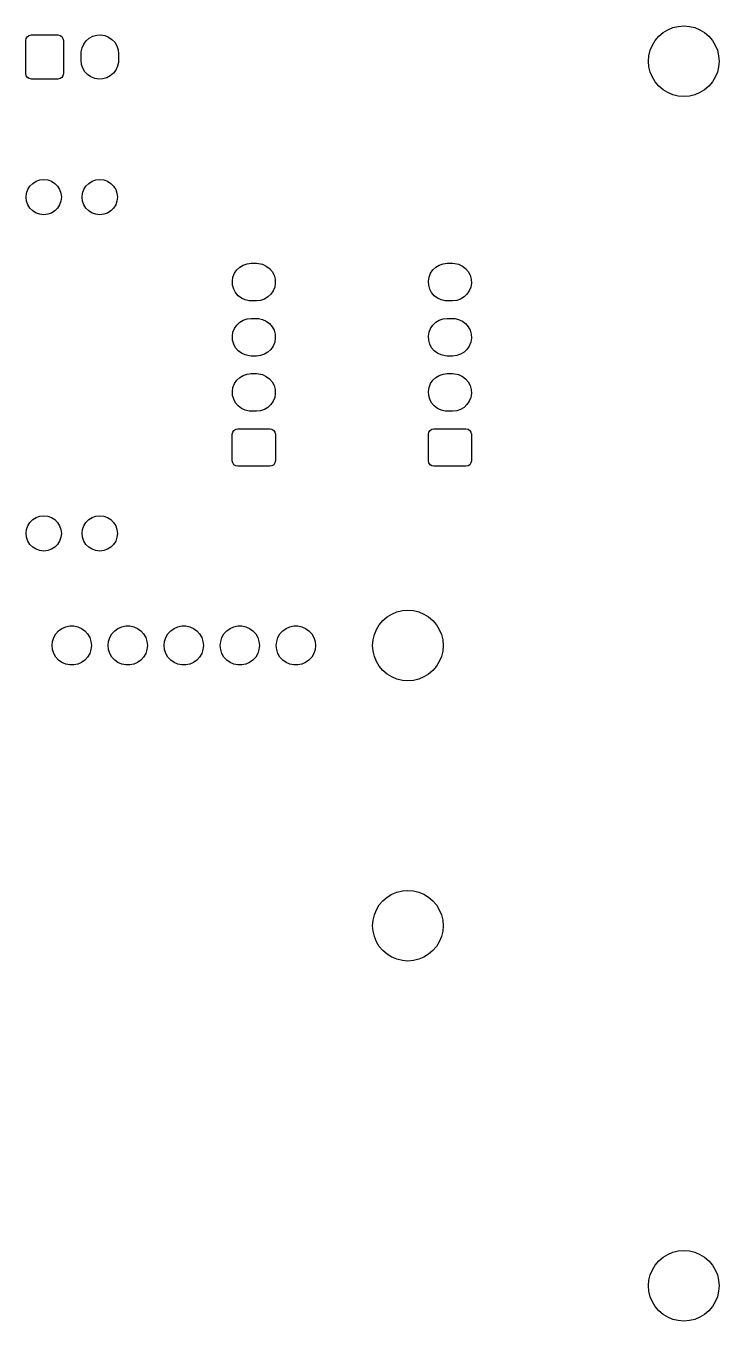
# Model space of a CAD drawing. Extents: x 4.03 to 6.34, y -4.77 to -2.46.
# Drawn here: x 5.105 to 6.343, y -4.768 to -2.457 of the extents above; entities that cross this region are included whole.
import ezdxf

# ---------------------------------------------------------------- set-up
doc = ezdxf.new("R2010")
doc.units = 0
doc.header["$MEASUREMENT"] = 0
doc.layers.add('BLACK', color=7, linetype='CONTINUOUS')

msp = doc.modelspace()

# ---------------------------------------------------------------- linework, layer by layer
at = {"layer": 'BLACK', "linetype": 'CONTINUOUS'}
for p, q in [((6.235, -2.4751), (6.2425, -2.4687)), ((6.2425, -2.4687), (6.2509, -2.4636)), ((6.2509, -2.4636), (6.2601, -2.4598)), ((6.2601, -2.4598), (6.2697, -2.4575)), ((6.2697, -2.4575), (6.2795, -2.4567)), ((6.2795, -2.4567), (6.2894, -2.4575)), ((6.2894, -2.4575), (6.299, -2.4598)), ((6.299, -2.4598), (6.3081, -2.4636)), ((6.3081, -2.4636), (6.3166, -2.4687)), ((6.3166, -2.4687), (6.3241, -2.4751)), ((5.1051, -2.4827), (5.1059, -2.4789)), ((5.1051, -2.5417), (5.1051, -2.4827)), ((5.1059, -2.4789), (5.108, -2.4757)), ((5.108, -2.4757), (5.1112, -2.4736)), ((5.1112, -2.4736), (5.115, -2.4728)), ((5.115, -2.4728), (5.1622, -2.4728)), ((5.1622, -2.4728), (5.166, -2.4736)), ((5.166, -2.4736), (5.1692, -2.4757)), ((5.1692, -2.4757), (5.1713, -2.4789)), ((5.1713, -2.4789), (5.172, -2.4827)), ((5.172, -2.4827), (5.172, -2.5417)), ((5.2037, -2.5027), (5.2053, -2.4956)), ((5.2053, -2.4956), (5.2083, -2.489)), ((5.2083, -2.489), (5.2127, -2.4833)), ((5.2127, -2.4833), (5.2182, -2.4786)), ((5.2182, -2.4786), (5.2246, -2.4752)), ((5.2246, -2.4752), (5.2316, -2.4733)), ((5.2316, -2.4733), (5.2388, -2.4729)), ((5.2388, -2.4729), (5.246, -2.4741)), ((5.246, -2.4741), (5.2527, -2.4767)), ((5.2527, -2.4767), (5.2587, -2.4808)), ((5.2587, -2.4808), (5.2636, -2.486)), ((5.2636, -2.486), (5.2674, -2.4922)), ((5.2674, -2.4922), (5.2697, -2.4991)), ((6.2196, -2.5002), (6.2234, -2.4911)), ((6.2234, -2.4911), (6.2286, -2.4827)), ((6.2286, -2.4827), (6.235, -2.4751)), ((6.3241, -2.4751), (6.3305, -2.4827)), ((6.3305, -2.4827), (6.3357, -2.4911)), ((6.3357, -2.4911), (6.3394, -2.5002)), ((5.2035, -2.5063), (5.2037, -2.5027)), ((5.2035, -2.5181), (5.2035, -2.5063)), ((5.2043, -2.5253), (5.2035, -2.5181)), ((5.2697, -2.4991), (5.2705, -2.5063)), ((5.2705, -2.5181), (5.2703, -2.5217)), ((5.2705, -2.5063), (5.2705, -2.5181)), ((6.2165, -2.5197), (6.2173, -2.5098)), ((6.2173, -2.5098), (6.2196, -2.5002)), ((6.3394, -2.5002), (6.3417, -2.5098)), ((6.3417, -2.5098), (6.3425, -2.5197)), ((5.1059, -2.5455), (5.1051, -2.5417)), ((5.172, -2.5417), (5.1713, -2.5455)), ((5.2066, -2.5322), (5.2043, -2.5253)), ((5.2104, -2.5384), (5.2066, -2.5322)), ((5.2153, -2.5436), (5.2104, -2.5384)), ((5.2613, -2.5411), (5.2558, -2.5458)), ((5.2657, -2.5354), (5.2613, -2.5411)), ((5.2687, -2.5288), (5.2657, -2.5354)), ((5.2703, -2.5217), (5.2687, -2.5288)), ((6.2173, -2.5295), (6.2165, -2.5197)), ((6.2196, -2.5392), (6.2173, -2.5295)), ((6.2234, -2.5483), (6.2196, -2.5392)), ((6.3394, -2.5392), (6.3357, -2.5483)), ((6.3417, -2.5295), (6.3394, -2.5392)), ((6.3425, -2.5197), (6.3417, -2.5295)), ((5.108, -2.5487), (5.1059, -2.5455)), ((5.1112, -2.5508), (5.108, -2.5487)), ((5.115, -2.5516), (5.1112, -2.5508)), ((5.1622, -2.5516), (5.115, -2.5516)), ((5.166, -2.5508), (5.1622, -2.5516)), ((5.1692, -2.5487), (5.166, -2.5508)), ((5.1713, -2.5455), (5.1692, -2.5487)), ((5.2213, -2.5477), (5.2153, -2.5436)), ((5.2281, -2.5504), (5.2213, -2.5477)), ((5.2352, -2.5515), (5.2281, -2.5504)), ((5.2424, -2.5511), (5.2352, -2.5515)), ((5.2494, -2.5492), (5.2424, -2.5511)), ((5.2558, -2.5458), (5.2494, -2.5492)), ((6.2286, -2.5567), (6.2234, -2.5483)), ((6.235, -2.5642), (6.2286, -2.5567)), ((6.2425, -2.5706), (6.235, -2.5642)), ((6.3241, -2.5642), (6.3166, -2.5706)), ((6.3305, -2.5567), (6.3241, -2.5642)), ((6.3357, -2.5483), (6.3305, -2.5567)), ((6.2509, -2.5758), (6.2425, -2.5706)), ((6.2601, -2.5796), (6.2509, -2.5758)), ((6.2697, -2.5819), (6.2601, -2.5796)), ((6.2795, -2.5827), (6.2697, -2.5819)), ((6.2894, -2.5819), (6.2795, -2.5827)), ((6.299, -2.5796), (6.2894, -2.5819)), ((6.3081, -2.5758), (6.299, -2.5796)), ((6.3166, -2.5706), (6.3081, -2.5758)), ((5.1063, -2.7552), (5.1086, -2.7485)), ((5.1086, -2.7485), (5.1124, -2.7426)), ((5.1124, -2.7426), (5.1174, -2.7376)), ((5.1174, -2.7376), (5.1233, -2.7338)), ((5.1233, -2.7338), (5.13, -2.7315)), ((5.13, -2.7315), (5.137, -2.7307)), ((5.137, -2.7307), (5.144, -2.7315)), ((5.144, -2.7315), (5.1507, -2.7338)), ((5.1507, -2.7338), (5.1566, -2.7376)), ((5.1566, -2.7376), (5.1616, -2.7426)), ((5.1616, -2.7426), (5.1654, -2.7485)), ((5.1654, -2.7485), (5.1677, -2.7552)), ((5.2063, -2.7552), (5.2086, -2.7485)), ((5.2086, -2.7485), (5.2124, -2.7426)), ((5.2124, -2.7426), (5.2174, -2.7376)), ((5.2174, -2.7376), (5.2233, -2.7338)), ((5.2233, -2.7338), (5.23, -2.7315)), ((5.23, -2.7315), (5.237, -2.7307)), ((5.237, -2.7307), (5.244, -2.7315)), ((5.244, -2.7315), (5.2507, -2.7338)), ((5.2507, -2.7338), (5.2566, -2.7376)), ((5.2566, -2.7376), (5.2616, -2.7426)), ((5.2616, -2.7426), (5.2654, -2.7485)), ((5.2654, -2.7485), (5.2677, -2.7552)), ((5.1055, -2.7622), (5.1063, -2.7552)), ((5.1063, -2.7692), (5.1055, -2.7622)), ((5.1086, -2.7759), (5.1063, -2.7692)), ((5.1677, -2.7692), (5.1654, -2.7759)), ((5.1677, -2.7552), (5.1685, -2.7622)), ((5.1685, -2.7622), (5.1677, -2.7692)), ((5.2055, -2.7622), (5.2063, -2.7552)), ((5.2063, -2.7692), (5.2055, -2.7622)), ((5.2086, -2.7759), (5.2063, -2.7692)), ((5.2677, -2.7692), (5.2654, -2.7759)), ((5.2677, -2.7552), (5.2685, -2.7622)), ((5.2685, -2.7622), (5.2677, -2.7692)), ((5.1124, -2.7818), (5.1086, -2.7759)), ((5.1174, -2.7868), (5.1124, -2.7818)), ((5.1233, -2.7906), (5.1174, -2.7868)), ((5.13, -2.7929), (5.1233, -2.7906)), ((5.137, -2.7937), (5.13, -2.7929)), ((5.144, -2.7929), (5.137, -2.7937)), ((5.1507, -2.7906), (5.144, -2.7929)), ((5.1566, -2.7868), (5.1507, -2.7906)), ((5.1616, -2.7818), (5.1566, -2.7868)), ((5.1654, -2.7759), (5.1616, -2.7818)), ((5.2124, -2.7818), (5.2086, -2.7759)), ((5.2174, -2.7868), (5.2124, -2.7818)), ((5.2233, -2.7906), (5.2174, -2.7868)), ((5.23, -2.7929), (5.2233, -2.7906)), ((5.237, -2.7937), (5.23, -2.7929)), ((5.244, -2.7929), (5.237, -2.7937)), ((5.2507, -2.7906), (5.244, -2.7929)), ((5.2566, -2.7868), (5.2507, -2.7906)), ((5.2616, -2.7818), (5.2566, -2.7868)), ((5.2654, -2.7759), (5.2616, -2.7818)), ((5.4816, -2.8921), (5.4868, -2.8871)), ((5.4868, -2.8871), (5.493, -2.8834)), ((5.493, -2.8834), (5.4999, -2.8811)), ((5.4999, -2.8811), (5.5071, -2.8803)), ((5.5071, -2.8803), (5.5169, -2.8803)), ((5.5169, -2.8803), (5.5205, -2.8805)), ((5.5205, -2.8805), (5.5276, -2.8821)), ((5.5276, -2.8821), (5.5342, -2.8851)), ((5.5342, -2.8851), (5.5399, -2.8895)), ((5.8316, -2.8921), (5.8368, -2.8871)), ((5.8368, -2.8871), (5.843, -2.8834)), ((5.843, -2.8834), (5.8499, -2.8811)), ((5.8499, -2.8811), (5.8571, -2.8803)), ((5.8571, -2.8803), (5.8669, -2.8803)), ((5.8669, -2.8803), (5.8705, -2.8805)), ((5.8705, -2.8805), (5.8776, -2.8821)), ((5.8776, -2.8821), (5.8842, -2.8851)), ((5.8842, -2.8851), (5.8899, -2.8895)), ((5.4737, -2.912), (5.4748, -2.9048)), ((5.4748, -2.9048), (5.4775, -2.8981)), ((5.4775, -2.8981), (5.4816, -2.8921)), ((5.5399, -2.8895), (5.5446, -2.895)), ((5.5446, -2.895), (5.548, -2.9014)), ((5.548, -2.9014), (5.55, -2.9084)), ((5.55, -2.9084), (5.5503, -2.9156)), ((5.8237, -2.912), (5.8248, -2.9048)), ((5.8248, -2.9048), (5.8275, -2.8981)), ((5.8275, -2.8981), (5.8316, -2.8921)), ((5.8899, -2.8895), (5.8946, -2.895)), ((5.8946, -2.895), (5.898, -2.9014)), ((5.898, -2.9014), (5.9, -2.9084)), ((5.9, -2.9084), (5.9003, -2.9156)), ((5.4741, -2.9192), (5.4737, -2.912)), ((5.476, -2.9262), (5.4741, -2.9192)), ((5.4794, -2.9326), (5.476, -2.9262)), ((5.4841, -2.9381), (5.4794, -2.9326)), ((5.5465, -2.9295), (5.5424, -2.9354)), ((5.5492, -2.9227), (5.5465, -2.9295)), ((5.5503, -2.9156), (5.5492, -2.9227)), ((5.8241, -2.9192), (5.8237, -2.912)), ((5.826, -2.9262), (5.8241, -2.9192)), ((5.8294, -2.9326), (5.826, -2.9262)), ((5.8341, -2.9381), (5.8294, -2.9326)), ((5.8965, -2.9295), (5.8924, -2.9354)), ((5.8992, -2.9227), (5.8965, -2.9295)), ((5.9003, -2.9156), (5.8992, -2.9227)), ((5.4898, -2.9425), (5.4841, -2.9381)), ((5.4964, -2.9455), (5.4898, -2.9425)), ((5.5035, -2.947), (5.4964, -2.9455)), ((5.5071, -2.9472), (5.5035, -2.947)), ((5.5169, -2.9472), (5.5071, -2.9472)), ((5.5241, -2.9465), (5.5169, -2.9472)), ((5.531, -2.9442), (5.5241, -2.9465)), ((5.5372, -2.9404), (5.531, -2.9442)), ((5.5424, -2.9354), (5.5372, -2.9404)), ((5.8398, -2.9425), (5.8341, -2.9381)), ((5.8464, -2.9455), (5.8398, -2.9425)), ((5.8535, -2.947), (5.8464, -2.9455)), ((5.8571, -2.9472), (5.8535, -2.947)), ((5.8669, -2.9472), (5.8571, -2.9472)), ((5.8741, -2.9465), (5.8669, -2.9472)), ((5.881, -2.9442), (5.8741, -2.9465)), ((5.8872, -2.9404), (5.881, -2.9442)), ((5.8924, -2.9354), (5.8872, -2.9404)), ((5.493, -2.9818), (5.4999, -2.9795)), ((5.4999, -2.9795), (5.5071, -2.9787)), ((5.5071, -2.9787), (5.5169, -2.9787)), ((5.5169, -2.9787), (5.5205, -2.9789)), ((5.5205, -2.9789), (5.5276, -2.9805)), ((5.5276, -2.9805), (5.5342, -2.9835)), ((5.843, -2.9818), (5.8499, -2.9795)), ((5.8499, -2.9795), (5.8571, -2.9787)), ((5.8571, -2.9787), (5.8669, -2.9787)), ((5.8669, -2.9787), (5.8705, -2.9789)), ((5.8705, -2.9789), (5.8776, -2.9805)), ((5.8776, -2.9805), (5.8842, -2.9835)), ((5.4737, -3.0104), (5.4748, -3.0033)), ((5.4748, -3.0033), (5.4775, -2.9965)), ((5.4775, -2.9965), (5.4816, -2.9905)), ((5.4816, -2.9905), (5.4868, -2.9856)), ((5.4868, -2.9856), (5.493, -2.9818)), ((5.5342, -2.9835), (5.5399, -2.9879)), ((5.5399, -2.9879), (5.5446, -2.9934)), ((5.5446, -2.9934), (5.548, -2.9998)), ((5.548, -2.9998), (5.55, -3.0068)), ((5.8237, -3.0104), (5.8248, -3.0033)), ((5.8248, -3.0033), (5.8275, -2.9965)), ((5.8275, -2.9965), (5.8316, -2.9905)), ((5.8316, -2.9905), (5.8368, -2.9856)), ((5.8368, -2.9856), (5.843, -2.9818)), ((5.8842, -2.9835), (5.8899, -2.9879)), ((5.8899, -2.9879), (5.8946, -2.9934)), ((5.8946, -2.9934), (5.898, -2.9998)), ((5.898, -2.9998), (5.9, -3.0068)), ((5.4741, -3.0176), (5.4737, -3.0104)), ((5.476, -3.0246), (5.4741, -3.0176)), ((5.4794, -3.031), (5.476, -3.0246)), ((5.5492, -3.0212), (5.5465, -3.0279)), ((5.5503, -3.014), (5.5492, -3.0212)), ((5.55, -3.0068), (5.5503, -3.014)), ((5.8241, -3.0176), (5.8237, -3.0104)), ((5.826, -3.0246), (5.8241, -3.0176)), ((5.8294, -3.031), (5.826, -3.0246)), ((5.8992, -3.0212), (5.8965, -3.0279)), ((5.9003, -3.014), (5.8992, -3.0212)), ((5.9, -3.0068), (5.9003, -3.014)), ((5.4841, -3.0365), (5.4794, -3.031)), ((5.4898, -3.0409), (5.4841, -3.0365)), ((5.4964, -3.0439), (5.4898, -3.0409)), ((5.5035, -3.0455), (5.4964, -3.0439)), ((5.5071, -3.0457), (5.5035, -3.0455)), ((5.5169, -3.0457), (5.5071, -3.0457)), ((5.5241, -3.0449), (5.5169, -3.0457)), ((5.531, -3.0426), (5.5241, -3.0449)), ((5.5372, -3.0388), (5.531, -3.0426)), ((5.5424, -3.0339), (5.5372, -3.0388)), ((5.5465, -3.0279), (5.5424, -3.0339)), ((5.8341, -3.0365), (5.8294, -3.031)), ((5.8398, -3.0409), (5.8341, -3.0365)), ((5.8464, -3.0439), (5.8398, -3.0409)), ((5.8535, -3.0455), (5.8464, -3.0439)), ((5.8571, -3.0457), (5.8535, -3.0455)), ((5.8669, -3.0457), (5.8571, -3.0457)), ((5.8741, -3.0449), (5.8669, -3.0457)), ((5.881, -3.0426), (5.8741, -3.0449)), ((5.8872, -3.0388), (5.881, -3.0426)), ((5.8924, -3.0339), (5.8872, -3.0388)), ((5.8965, -3.0279), (5.8924, -3.0339)), ((5.4748, -3.1017), (5.4775, -3.095)), ((5.4775, -3.095), (5.4816, -3.089)), ((5.4816, -3.089), (5.4868, -3.084)), ((5.4868, -3.084), (5.493, -3.0803)), ((5.493, -3.0803), (5.4999, -3.0779)), ((5.4999, -3.0779), (5.5071, -3.0772)), ((5.5071, -3.0772), (5.5169, -3.0772)), ((5.5169, -3.0772), (5.5205, -3.0774)), ((5.5205, -3.0774), (5.5276, -3.0789)), ((5.5276, -3.0789), (5.5342, -3.082)), ((5.5342, -3.082), (5.5399, -3.0863)), ((5.5399, -3.0863), (5.5446, -3.0919)), ((5.5446, -3.0919), (5.548, -3.0982)), ((5.8248, -3.1017), (5.8275, -3.095)), ((5.8275, -3.095), (5.8316, -3.089)), ((5.8316, -3.089), (5.8368, -3.084)), ((5.8368, -3.084), (5.843, -3.0803)), ((5.843, -3.0803), (5.8499, -3.0779)), ((5.8499, -3.0779), (5.8571, -3.0772)), ((5.8571, -3.0772), (5.8669, -3.0772)), ((5.8669, -3.0772), (5.8705, -3.0774)), ((5.8705, -3.0774), (5.8776, -3.0789)), ((5.8776, -3.0789), (5.8842, -3.082)), ((5.8842, -3.082), (5.8899, -3.0863)), ((5.8899, -3.0863), (5.8946, -3.0919)), ((5.8946, -3.0919), (5.898, -3.0982)), ((5.4737, -3.1088), (5.4748, -3.1017)), ((5.4741, -3.116), (5.4737, -3.1088)), ((5.476, -3.123), (5.4741, -3.116)), ((5.5492, -3.1196), (5.5465, -3.1263)), ((5.548, -3.0982), (5.55, -3.1052)), ((5.5503, -3.1124), (5.5492, -3.1196)), ((5.55, -3.1052), (5.5503, -3.1124)), ((5.8237, -3.1088), (5.8248, -3.1017)), ((5.8241, -3.116), (5.8237, -3.1088)), ((5.826, -3.123), (5.8241, -3.116)), ((5.8992, -3.1196), (5.8965, -3.1263)), ((5.898, -3.0982), (5.9, -3.1052)), ((5.9003, -3.1124), (5.8992, -3.1196)), ((5.9, -3.1052), (5.9003, -3.1124)), ((5.4794, -3.1294), (5.476, -3.123)), ((5.4841, -3.1349), (5.4794, -3.1294)), ((5.4898, -3.1393), (5.4841, -3.1349)), ((5.4964, -3.1423), (5.4898, -3.1393)), ((5.5035, -3.1439), (5.4964, -3.1423)), ((5.531, -3.141), (5.5241, -3.1433)), ((5.5372, -3.1373), (5.531, -3.141)), ((5.5424, -3.1323), (5.5372, -3.1373)), ((5.5465, -3.1263), (5.5424, -3.1323)), ((5.8294, -3.1294), (5.826, -3.123)), ((5.8341, -3.1349), (5.8294, -3.1294)), ((5.8398, -3.1393), (5.8341, -3.1349)), ((5.8464, -3.1423), (5.8398, -3.1393)), ((5.8535, -3.1439), (5.8464, -3.1423)), ((5.881, -3.141), (5.8741, -3.1433)), ((5.8872, -3.1373), (5.881, -3.141)), ((5.8924, -3.1323), (5.8872, -3.1373)), ((5.8965, -3.1263), (5.8924, -3.1323)), ((5.5071, -3.1441), (5.5035, -3.1439)), ((5.5169, -3.1441), (5.5071, -3.1441)), ((5.5241, -3.1433), (5.5169, -3.1441)), ((5.8571, -3.1441), (5.8535, -3.1439)), ((5.8669, -3.1441), (5.8571, -3.1441)), ((5.8741, -3.1433), (5.8669, -3.1441)), ((5.4736, -3.1854), (5.4744, -3.1817)), ((5.4736, -3.2327), (5.4736, -3.1854)), ((5.4744, -3.1817), (5.4765, -3.1785)), ((5.4765, -3.1785), (5.4797, -3.1763)), ((5.4797, -3.1763), (5.4835, -3.1756)), ((5.4835, -3.1756), (5.5406, -3.1756)), ((5.5406, -3.1756), (5.5443, -3.1763)), ((5.5443, -3.1763), (5.5475, -3.1785)), ((5.5475, -3.1785), (5.5496, -3.1817)), ((5.5496, -3.1817), (5.5504, -3.1854)), ((5.5504, -3.1854), (5.5504, -3.2327)), ((5.8236, -3.1854), (5.8244, -3.1817)), ((5.8236, -3.2327), (5.8236, -3.1854)), ((5.8244, -3.1817), (5.8265, -3.1785)), ((5.8265, -3.1785), (5.8297, -3.1763)), ((5.8297, -3.1763), (5.8335, -3.1756)), ((5.8335, -3.1756), (5.8906, -3.1756)), ((5.8906, -3.1756), (5.8943, -3.1763)), ((5.8943, -3.1763), (5.8975, -3.1785)), ((5.8975, -3.1785), (5.8996, -3.1817)), ((5.8996, -3.1817), (5.9004, -3.1854)), ((5.9004, -3.1854), (5.9004, -3.2327)), ((5.4744, -3.2364), (5.4736, -3.2327)), ((5.5504, -3.2327), (5.5496, -3.2364)), ((5.8244, -3.2364), (5.8236, -3.2327)), ((5.9004, -3.2327), (5.8996, -3.2364)), ((5.4765, -3.2396), (5.4744, -3.2364)), ((5.4797, -3.2418), (5.4765, -3.2396)), ((5.4835, -3.2425), (5.4797, -3.2418)), ((5.5406, -3.2425), (5.4835, -3.2425)), ((5.5443, -3.2418), (5.5406, -3.2425)), ((5.5475, -3.2396), (5.5443, -3.2418)), ((5.5496, -3.2364), (5.5475, -3.2396)), ((5.8265, -3.2396), (5.8244, -3.2364)), ((5.8297, -3.2418), (5.8265, -3.2396)), ((5.8335, -3.2425), (5.8297, -3.2418)), ((5.8906, -3.2425), (5.8335, -3.2425)), ((5.8943, -3.2418), (5.8906, -3.2425)), ((5.8975, -3.2396), (5.8943, -3.2418)), ((5.8996, -3.2364), (5.8975, -3.2396)), ((5.1063, -3.3552), (5.1086, -3.3485)), ((5.1086, -3.3485), (5.1124, -3.3426)), ((5.1124, -3.3426), (5.1174, -3.3376)), ((5.1174, -3.3376), (5.1233, -3.3338)), ((5.1233, -3.3338), (5.13, -3.3315)), ((5.13, -3.3315), (5.137, -3.3307)), ((5.137, -3.3307), (5.144, -3.3315)), ((5.144, -3.3315), (5.1507, -3.3338)), ((5.1507, -3.3338), (5.1566, -3.3376)), ((5.1566, -3.3376), (5.1616, -3.3426)), ((5.1616, -3.3426), (5.1654, -3.3485)), ((5.1654, -3.3485), (5.1677, -3.3552)), ((5.2063, -3.3552), (5.2086, -3.3485)), ((5.2086, -3.3485), (5.2124, -3.3426)), ((5.2124, -3.3426), (5.2174, -3.3376)), ((5.2174, -3.3376), (5.2233, -3.3338)), ((5.2233, -3.3338), (5.23, -3.3315)), ((5.23, -3.3315), (5.237, -3.3307)), ((5.237, -3.3307), (5.244, -3.3315)), ((5.244, -3.3315), (5.2507, -3.3338)), ((5.2507, -3.3338), (5.2566, -3.3376)), ((5.2566, -3.3376), (5.2616, -3.3426)), ((5.2616, -3.3426), (5.2654, -3.3485)), ((5.2654, -3.3485), (5.2677, -3.3552)), ((5.1055, -3.3622), (5.1063, -3.3552)), ((5.1063, -3.3692), (5.1055, -3.3622)), ((5.1086, -3.3759), (5.1063, -3.3692)), ((5.1677, -3.3692), (5.1654, -3.3759)), ((5.1677, -3.3552), (5.1685, -3.3622)), ((5.1685, -3.3622), (5.1677, -3.3692)), ((5.2055, -3.3622), (5.2063, -3.3552)), ((5.2063, -3.3692), (5.2055, -3.3622)), ((5.2086, -3.3759), (5.2063, -3.3692)), ((5.2677, -3.3692), (5.2654, -3.3759)), ((5.2677, -3.3552), (5.2685, -3.3622)), ((5.2685, -3.3622), (5.2677, -3.3692)), ((5.1124, -3.3818), (5.1086, -3.3759)), ((5.1174, -3.3868), (5.1124, -3.3818)), ((5.1233, -3.3906), (5.1174, -3.3868)), ((5.13, -3.3929), (5.1233, -3.3906)), ((5.137, -3.3937), (5.13, -3.3929)), ((5.144, -3.3929), (5.137, -3.3937)), ((5.1507, -3.3906), (5.144, -3.3929)), ((5.1566, -3.3868), (5.1507, -3.3906)), ((5.1616, -3.3818), (5.1566, -3.3868)), ((5.1654, -3.3759), (5.1616, -3.3818)), ((5.2124, -3.3818), (5.2086, -3.3759)), ((5.2174, -3.3868), (5.2124, -3.3818)), ((5.2233, -3.3906), (5.2174, -3.3868)), ((5.23, -3.3929), (5.2233, -3.3906)), ((5.237, -3.3937), (5.23, -3.3929)), ((5.244, -3.3929), (5.237, -3.3937)), ((5.2507, -3.3906), (5.244, -3.3929)), ((5.2566, -3.3868), (5.2507, -3.3906)), ((5.2616, -3.3818), (5.2566, -3.3868)), ((5.2654, -3.3759), (5.2616, -3.3818)), ((5.7425, -3.5177), (5.75, -3.5112)), ((5.75, -3.5112), (5.7584, -3.5061)), ((5.7584, -3.5061), (5.7675, -3.5023)), ((5.7675, -3.5023), (5.7772, -3.5)), ((5.7772, -3.5), (5.787, -3.4992)), ((5.787, -3.4992), (5.7969, -3.5)), ((5.7969, -3.5), (5.8065, -3.5023)), ((5.8065, -3.5023), (5.8156, -3.5061)), ((5.8156, -3.5061), (5.824, -3.5112)), ((5.824, -3.5112), (5.8316, -3.5177)), ((5.1636, -3.5362), (5.1695, -3.5319)), ((5.1695, -3.5319), (5.1762, -3.5289)), ((5.1762, -3.5289), (5.1833, -3.5274)), ((5.1833, -3.5274), (5.1907, -3.5274)), ((5.1907, -3.5274), (5.1978, -3.5289)), ((5.1978, -3.5289), (5.2045, -3.5319)), ((5.2045, -3.5319), (5.2104, -3.5362)), ((5.2636, -3.5362), (5.2695, -3.5319)), ((5.2695, -3.5319), (5.2762, -3.5289)), ((5.2762, -3.5289), (5.2833, -3.5274)), ((5.2833, -3.5274), (5.2907, -3.5274)), ((5.2907, -3.5274), (5.2978, -3.5289)), ((5.2978, -3.5289), (5.3045, -3.5319)), ((5.3045, -3.5319), (5.3104, -3.5362)), ((5.3636, -3.5362), (5.3695, -3.5319)), ((5.3695, -3.5319), (5.3762, -3.5289)), ((5.3762, -3.5289), (5.3833, -3.5274)), ((5.3833, -3.5274), (5.3907, -3.5274)), ((5.3907, -3.5274), (5.3978, -3.5289)), ((5.3978, -3.5289), (5.4045, -3.5319)), ((5.4045, -3.5319), (5.4104, -3.5362)), ((5.4636, -3.5362), (5.4695, -3.5319)), ((5.4695, -3.5319), (5.4762, -3.5289)), ((5.4762, -3.5289), (5.4833, -3.5274)), ((5.4833, -3.5274), (5.4907, -3.5274)), ((5.4907, -3.5274), (5.4978, -3.5289)), ((5.4978, -3.5289), (5.5045, -3.5319)), ((5.5045, -3.5319), (5.5104, -3.5362)), ((5.5636, -3.5362), (5.5695, -3.5319)), ((5.5695, -3.5319), (5.5762, -3.5289)), ((5.5762, -3.5289), (5.5833, -3.5274)), ((5.5833, -3.5274), (5.5907, -3.5274)), ((5.5907, -3.5274), (5.5978, -3.5289)), ((5.5978, -3.5289), (5.6045, -3.5319)), ((5.6045, -3.5319), (5.6104, -3.5362)), ((5.7271, -3.5427), (5.7309, -3.5336)), ((5.7309, -3.5336), (5.736, -3.5252)), ((5.736, -3.5252), (5.7425, -3.5177)), ((5.8316, -3.5177), (5.838, -3.5252)), ((5.838, -3.5252), (5.8431, -3.5336)), ((5.8431, -3.5336), (5.8469, -3.5427)), ((5.152, -3.5622), (5.1528, -3.5549)), ((5.1528, -3.5549), (5.155, -3.548)), ((5.155, -3.548), (5.1587, -3.5416)), ((5.1587, -3.5416), (5.1636, -3.5362)), ((5.2104, -3.5362), (5.2153, -3.5416)), ((5.2153, -3.5416), (5.219, -3.548)), ((5.219, -3.548), (5.2212, -3.5549)), ((5.2212, -3.5549), (5.222, -3.5622)), ((5.252, -3.5622), (5.2528, -3.5549)), ((5.2528, -3.5549), (5.255, -3.548)), ((5.255, -3.548), (5.2587, -3.5416)), ((5.2587, -3.5416), (5.2636, -3.5362)), ((5.3104, -3.5362), (5.3153, -3.5416)), ((5.3153, -3.5416), (5.319, -3.548)), ((5.319, -3.548), (5.3212, -3.5549)), ((5.3212, -3.5549), (5.322, -3.5622)), ((5.352, -3.5622), (5.3528, -3.5549)), ((5.3528, -3.5549), (5.355, -3.548)), ((5.355, -3.548), (5.3587, -3.5416)), ((5.3587, -3.5416), (5.3636, -3.5362)), ((5.4104, -3.5362), (5.4153, -3.5416)), ((5.4153, -3.5416), (5.419, -3.548)), ((5.419, -3.548), (5.4212, -3.5549)), ((5.4212, -3.5549), (5.422, -3.5622)), ((5.452, -3.5622), (5.4528, -3.5549)), ((5.4528, -3.5549), (5.455, -3.548)), ((5.455, -3.548), (5.4587, -3.5416)), ((5.4587, -3.5416), (5.4636, -3.5362)), ((5.5104, -3.5362), (5.5153, -3.5416)), ((5.5153, -3.5416), (5.519, -3.548)), ((5.519, -3.548), (5.5212, -3.5549)), ((5.5212, -3.5549), (5.522, -3.5622)), ((5.552, -3.5622), (5.5528, -3.5549)), ((5.5528, -3.5549), (5.555, -3.548)), ((5.555, -3.548), (5.5587, -3.5416)), ((5.5587, -3.5416), (5.5636, -3.5362)), ((5.6104, -3.5362), (5.6153, -3.5416)), ((5.6153, -3.5416), (5.619, -3.548)), ((5.619, -3.548), (5.6212, -3.5549)), ((5.6212, -3.5549), (5.622, -3.5622)), ((5.724, -3.5622), (5.7248, -3.5524)), ((5.7248, -3.5524), (5.7271, -3.5427)), ((5.8469, -3.5427), (5.8492, -3.5524)), ((5.8492, -3.5524), (5.85, -3.5622)), ((5.1528, -3.5695), (5.152, -3.5622)), ((5.155, -3.5764), (5.1528, -3.5695)), ((5.1587, -3.5828), (5.155, -3.5764)), ((5.219, -3.5764), (5.2153, -3.5828)), ((5.2212, -3.5695), (5.219, -3.5764)), ((5.222, -3.5622), (5.2212, -3.5695)), ((5.2528, -3.5695), (5.252, -3.5622)), ((5.255, -3.5764), (5.2528, -3.5695)), ((5.2587, -3.5828), (5.255, -3.5764)), ((5.319, -3.5764), (5.3153, -3.5828)), ((5.3212, -3.5695), (5.319, -3.5764)), ((5.322, -3.5622), (5.3212, -3.5695)), ((5.3528, -3.5695), (5.352, -3.5622)), ((5.355, -3.5764), (5.3528, -3.5695)), ((5.3587, -3.5828), (5.355, -3.5764)), ((5.419, -3.5764), (5.4153, -3.5828)), ((5.4212, -3.5695), (5.419, -3.5764)), ((5.422, -3.5622), (5.4212, -3.5695)), ((5.4528, -3.5695), (5.452, -3.5622)), ((5.455, -3.5764), (5.4528, -3.5695)), ((5.4587, -3.5828), (5.455, -3.5764)), ((5.519, -3.5764), (5.5153, -3.5828)), ((5.5212, -3.5695), (5.519, -3.5764)), ((5.522, -3.5622), (5.5212, -3.5695)), ((5.5528, -3.5695), (5.552, -3.5622)), ((5.555, -3.5764), (5.5528, -3.5695)), ((5.5587, -3.5828), (5.555, -3.5764)), ((5.619, -3.5764), (5.6153, -3.5828)), ((5.6212, -3.5695), (5.619, -3.5764)), ((5.622, -3.5622), (5.6212, -3.5695)), ((5.7248, -3.5721), (5.724, -3.5622)), ((5.7271, -3.5817), (5.7248, -3.5721)), ((5.7309, -3.5908), (5.7271, -3.5817)), ((5.8469, -3.5817), (5.8431, -3.5908)), ((5.8492, -3.5721), (5.8469, -3.5817)), ((5.85, -3.5622), (5.8492, -3.5721)), ((5.1636, -3.5882), (5.1587, -3.5828)), ((5.1695, -3.5925), (5.1636, -3.5882)), ((5.1762, -3.5955), (5.1695, -3.5925)), ((5.1833, -3.597), (5.1762, -3.5955)), ((5.1907, -3.597), (5.1833, -3.597)), ((5.1978, -3.5955), (5.1907, -3.597)), ((5.2045, -3.5925), (5.1978, -3.5955)), ((5.2104, -3.5882), (5.2045, -3.5925)), ((5.2153, -3.5828), (5.2104, -3.5882)), ((5.2636, -3.5882), (5.2587, -3.5828)), ((5.2695, -3.5925), (5.2636, -3.5882)), ((5.2762, -3.5955), (5.2695, -3.5925)), ((5.2833, -3.597), (5.2762, -3.5955)), ((5.2907, -3.597), (5.2833, -3.597)), ((5.2978, -3.5955), (5.2907, -3.597)), ((5.3045, -3.5925), (5.2978, -3.5955)), ((5.3104, -3.5882), (5.3045, -3.5925)), ((5.3153, -3.5828), (5.3104, -3.5882)), ((5.3636, -3.5882), (5.3587, -3.5828)), ((5.3695, -3.5925), (5.3636, -3.5882)), ((5.3762, -3.5955), (5.3695, -3.5925)), ((5.3833, -3.597), (5.3762, -3.5955)), ((5.3907, -3.597), (5.3833, -3.597)), ((5.3978, -3.5955), (5.3907, -3.597)), ((5.4045, -3.5925), (5.3978, -3.5955)), ((5.4104, -3.5882), (5.4045, -3.5925)), ((5.4153, -3.5828), (5.4104, -3.5882)), ((5.4636, -3.5882), (5.4587, -3.5828)), ((5.4695, -3.5925), (5.4636, -3.5882)), ((5.4762, -3.5955), (5.4695, -3.5925)), ((5.4833, -3.597), (5.4762, -3.5955)), ((5.4907, -3.597), (5.4833, -3.597)), ((5.4978, -3.5955), (5.4907, -3.597)), ((5.5045, -3.5925), (5.4978, -3.5955)), ((5.5104, -3.5882), (5.5045, -3.5925)), ((5.5153, -3.5828), (5.5104, -3.5882)), ((5.5636, -3.5882), (5.5587, -3.5828)), ((5.5695, -3.5925), (5.5636, -3.5882)), ((5.5762, -3.5955), (5.5695, -3.5925)), ((5.5833, -3.597), (5.5762, -3.5955)), ((5.5907, -3.597), (5.5833, -3.597)), ((5.5978, -3.5955), (5.5907, -3.597)), ((5.6045, -3.5925), (5.5978, -3.5955)), ((5.6104, -3.5882), (5.6045, -3.5925)), ((5.6153, -3.5828), (5.6104, -3.5882)), ((5.736, -3.5992), (5.7309, -3.5908)), ((5.7425, -3.6067), (5.736, -3.5992)), ((5.838, -3.5992), (5.8316, -3.6067)), ((5.8431, -3.5908), (5.838, -3.5992)), ((5.75, -3.6132), (5.7425, -3.6067)), ((5.7584, -3.6183), (5.75, -3.6132)), ((5.7675, -3.6221), (5.7584, -3.6183)), ((5.7772, -3.6244), (5.7675, -3.6221)), ((5.787, -3.6252), (5.7772, -3.6244)), ((5.7969, -3.6244), (5.787, -3.6252)), ((5.8065, -3.6221), (5.7969, -3.6244)), ((5.8156, -3.6183), (5.8065, -3.6221)), ((5.824, -3.6132), (5.8156, -3.6183)), ((5.8316, -3.6067), (5.824, -3.6132)), ((5.736, -4.0252), (5.7425, -4.0177)), ((5.7425, -4.0177), (5.75, -4.0112)), ((5.75, -4.0112), (5.7584, -4.0061)), ((5.7584, -4.0061), (5.7675, -4.0023)), ((5.7675, -4.0023), (5.7772, -4)), ((5.7772, -4), (5.787, -3.9992)), ((5.787, -3.9992), (5.7969, -4)), ((5.7969, -4), (5.8065, -4.0023)), ((5.8065, -4.0023), (5.8156, -4.0061)), ((5.8156, -4.0061), (5.824, -4.0112)), ((5.824, -4.0112), (5.8316, -4.0177)), ((5.8316, -4.0177), (5.838, -4.0252)), ((5.7248, -4.0524), (5.7271, -4.0427)), ((5.7271, -4.0427), (5.7309, -4.0336)), ((5.7309, -4.0336), (5.736, -4.0252)), ((5.838, -4.0252), (5.8431, -4.0336)), ((5.8431, -4.0336), (5.8469, -4.0427)), ((5.8469, -4.0427), (5.8492, -4.0524)), ((5.724, -4.0622), (5.7248, -4.0524)), ((5.7248, -4.0721), (5.724, -4.0622)), ((5.8492, -4.0524), (5.85, -4.0622)), ((5.85, -4.0622), (5.8492, -4.0721)), ((5.7271, -4.0817), (5.7248, -4.0721)), ((5.7309, -4.0908), (5.7271, -4.0817)), ((5.8469, -4.0817), (5.8431, -4.0908)), ((5.8492, -4.0721), (5.8469, -4.0817)), ((5.736, -4.0992), (5.7309, -4.0908)), ((5.7425, -4.1067), (5.736, -4.0992)), ((5.75, -4.1132), (5.7425, -4.1067)), ((5.7584, -4.1183), (5.75, -4.1132)), ((5.824, -4.1132), (5.8156, -4.1183)), ((5.8316, -4.1067), (5.824, -4.1132)), ((5.838, -4.0992), (5.8316, -4.1067)), ((5.8431, -4.0908), (5.838, -4.0992)), ((5.7675, -4.1221), (5.7584, -4.1183)), ((5.7772, -4.1244), (5.7675, -4.1221)), ((5.787, -4.1252), (5.7772, -4.1244)), ((5.7969, -4.1244), (5.787, -4.1252)), ((5.8065, -4.1221), (5.7969, -4.1244)), ((5.8156, -4.1183), (5.8065, -4.1221)), ((6.2509, -4.6486), (6.2601, -4.6448)), ((6.2601, -4.6448), (6.2697, -4.6425)), ((6.2697, -4.6425), (6.2795, -4.6417)), ((6.2795, -4.6417), (6.2894, -4.6425)), ((6.2894, -4.6425), (6.299, -4.6448)), ((6.299, -4.6448), (6.3081, -4.6486)), ((6.2234, -4.6761), (6.2286, -4.6677)), ((6.2286, -4.6677), (6.235, -4.6602)), ((6.235, -4.6602), (6.2425, -4.6538)), ((6.2425, -4.6538), (6.2509, -4.6486)), ((6.3081, -4.6486), (6.3166, -4.6538)), ((6.3166, -4.6538), (6.3241, -4.6602)), ((6.3241, -4.6602), (6.3305, -4.6677)), ((6.3305, -4.6677), (6.3357, -4.6761)), ((6.2173, -4.6949), (6.2196, -4.6853)), ((6.2196, -4.6853), (6.2234, -4.6761)), ((6.3357, -4.6761), (6.3394, -4.6853)), ((6.3394, -4.6853), (6.3417, -4.6949)), ((6.2165, -4.7047), (6.2173, -4.6949)), ((6.2173, -4.7146), (6.2165, -4.7047)), ((6.3417, -4.6949), (6.3425, -4.7047)), ((6.3425, -4.7047), (6.3417, -4.7146)), ((6.2196, -4.7242), (6.2173, -4.7146)), ((6.2234, -4.7333), (6.2196, -4.7242)), ((6.2286, -4.7418), (6.2234, -4.7333)), ((6.3357, -4.7333), (6.3305, -4.7418)), ((6.3394, -4.7242), (6.3357, -4.7333)), ((6.3417, -4.7146), (6.3394, -4.7242)), ((6.235, -4.7493), (6.2286, -4.7418)), ((6.2425, -4.7557), (6.235, -4.7493)), ((6.2509, -4.7609), (6.2425, -4.7557)), ((6.3166, -4.7557), (6.3081, -4.7609)), ((6.3241, -4.7493), (6.3166, -4.7557)), ((6.3305, -4.7418), (6.3241, -4.7493)), ((6.2601, -4.7646), (6.2509, -4.7609)), ((6.2697, -4.7669), (6.2601, -4.7646)), ((6.2795, -4.7677), (6.2697, -4.7669)), ((6.2894, -4.7669), (6.2795, -4.7677)), ((6.299, -4.7646), (6.2894, -4.7669)), ((6.3081, -4.7609), (6.299, -4.7646))]:
    msp.add_line(p, q, dxfattribs=at)

doc.saveas('drawing.dxf')
